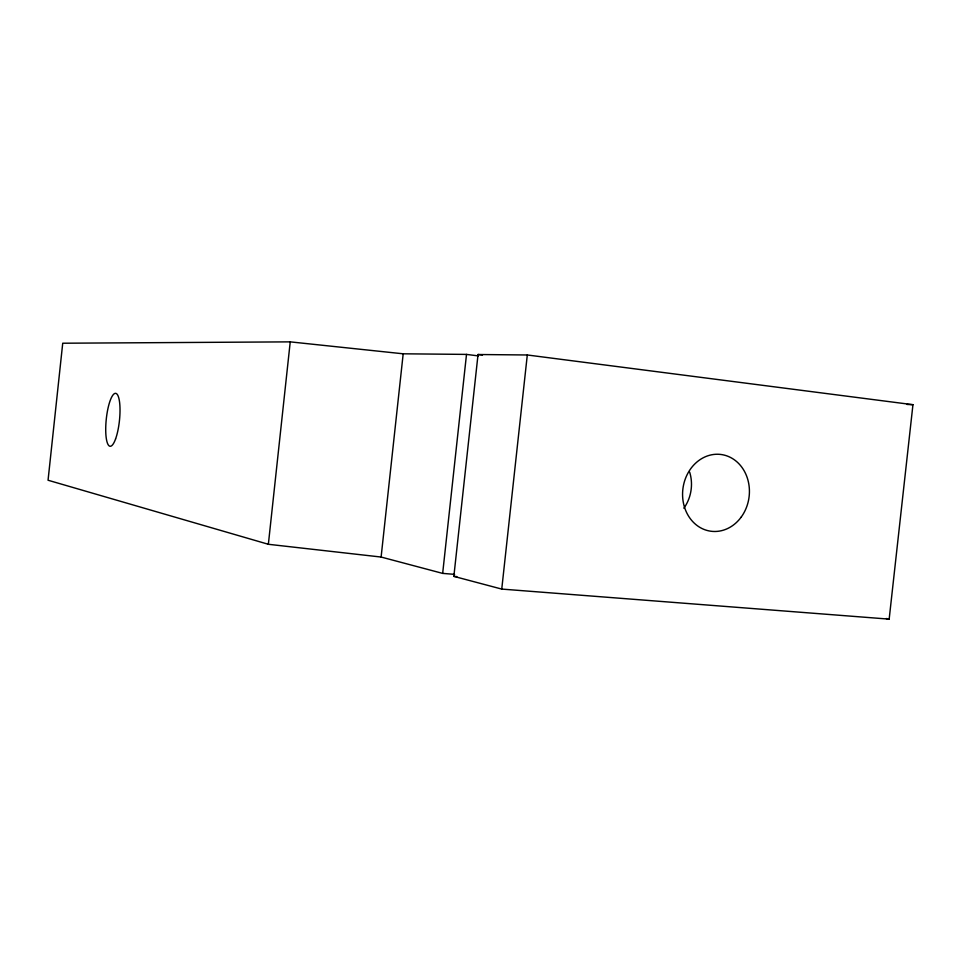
<?xml version="1.0" encoding="UTF-8"?>
<svg xmlns="http://www.w3.org/2000/svg" width="961" height="961" viewBox="0 0 961 961"><rect width="100%" height="100%" fill="white"/><g stroke="black" fill="none" stroke-linecap="round" stroke-linejoin="round"><path stroke-width="1.44" d="M454.613 574.354L442.661 573.393L381.109 557.044L268.359 544.286L290.234 341.864L403.188 353.804L466.505 354.405L478.41 355.918M381.109 557.044L403.188 353.804M442.661 573.393L466.505 354.405M453.856 576.372L478.037 354.513L527.301 354.981L912.95 404.701L889.165 619.136L501.75 589.081L453.856 576.372L456.847 576.6M501.75 589.081L527.301 354.981M290.234 341.864L62.729 343.221L48.05 480.236L268.359 544.286M907.004 404.437L912.95 404.701M478.037 354.513L482.482 355.077M886.246 618.524L889.165 619.136M689.674 472.151A36.77 32.061 -82.6 0 1 683.872 508.213M115.584 438.925A26.584 6.619 -84 0 0 117.242 394.406A26.584 6.619 -84 0 0 105.782 426.059A26.584 6.619 -84 0 0 115.584 438.925M741.219 517.078A38.704 33.335 -82.6 0 0 722.372 454.697A38.704 33.335 -82.6 0 0 684.388 506.831A38.704 33.335 -82.6 0 0 741.219 517.078"/></g></svg>
